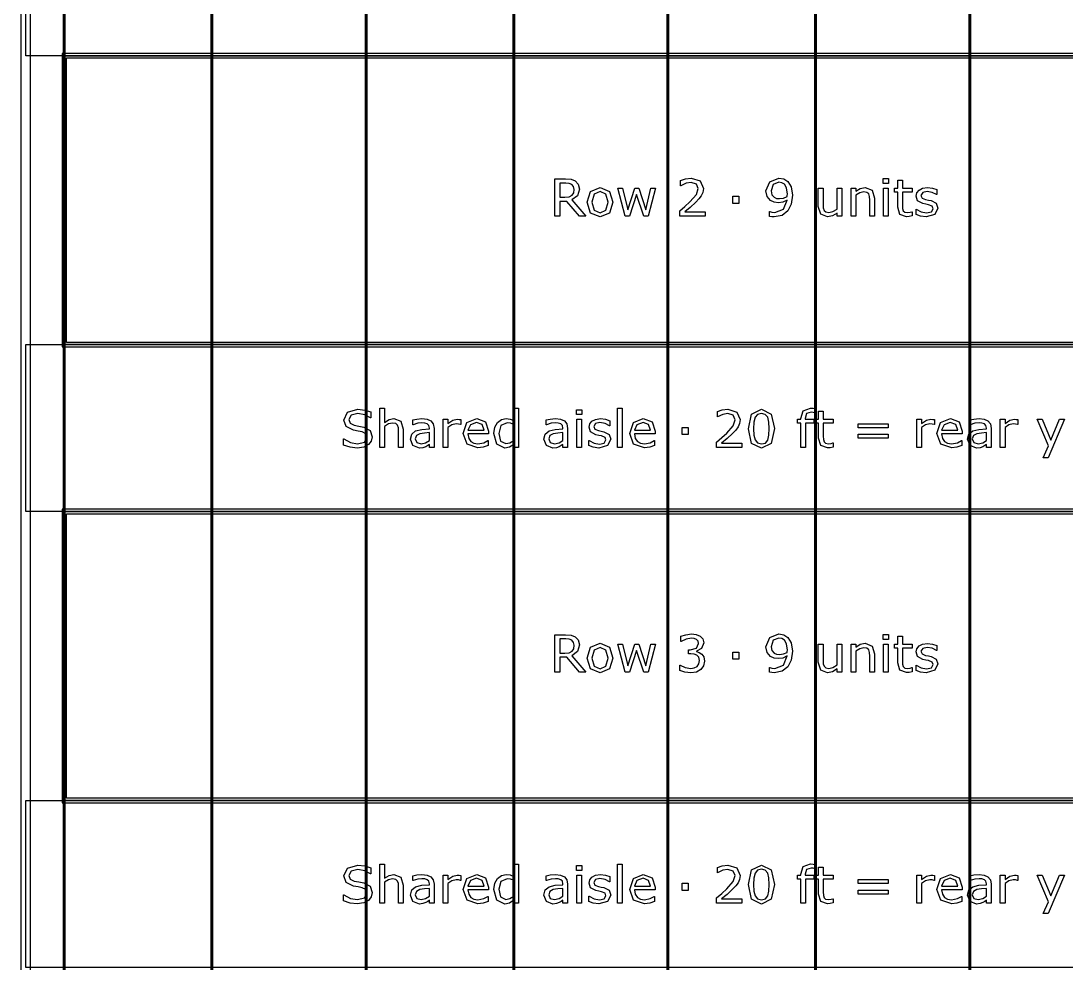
# Model space of a CAD drawing. Extents: x -1 to 182, y 89 to 480.
# Drawn here: x 94.52 to 137.58, y 401.55 to 440.38 of the extents above; entities that cross this region are included whole.
import ezdxf

# ---------------------------------------------------------------- set-up
doc = ezdxf.new("R2010")
doc.units = 0

msp = doc.modelspace()

# ---------------------------------------------------------------- linework, layer by layer
at = {"layer": 'Layer 1', "color": 7}
for points in [[(94.522277, 464.807125), (94.522277, 345.083318), (154.185743, 345.083318), (154.185743, 464.807125), (94.522277, 464.807125)], [(96.268421, 457.72953), (96.268421, 351.89633), (96.348003, 351.89633), (96.348003, 457.72953), (96.268421, 457.72953)], [(102.35383, 457.72953), (102.35383, 351.89633), (102.433412, 351.89633), (102.433412, 457.72953), (102.35383, 457.72953)], [(108.703822, 457.72953), (108.703822, 351.89633), (108.783404, 351.89633), (108.783404, 457.72953), (108.703822, 457.72953)], [(114.789231, 457.72953), (114.789231, 351.89633), (114.868813, 351.89633), (114.868813, 457.72953), (114.789231, 457.72953)], [(121.139223, 457.72953), (121.139223, 351.89633), (121.218805, 351.89633), (121.218805, 457.72953), (121.139223, 457.72953)], [(127.224632, 457.72953), (127.224632, 351.89633), (127.304214, 351.89633), (127.304214, 457.72953), (127.224632, 457.72953)], [(133.574624, 457.72953), (133.574624, 351.89633), (133.654206, 351.89633), (133.654206, 457.72953), (133.574624, 457.72953)], [(96.308212, 438.944137), (152.399808, 438.944137), (152.399808, 427.037902), (96.308212, 427.037902), (96.308212, 438.944137)], [(96.400713, 438.851636), (152.307307, 438.851636), (152.307307, 427.130403), (96.400713, 427.130403), (96.400713, 438.851636)], [(96.308212, 420.158744), (152.399808, 420.158744), (152.399808, 408.252509), (96.308212, 408.252509), (96.308212, 420.158744)], [(96.400713, 420.066243), (152.307307, 420.066243), (152.307307, 408.34501), (96.400713, 408.34501), (96.400713, 420.066243)]]:
    msp.add_lwpolyline(points, close=True, dxfattribs=at)
for points in [[(94.919151, 464.410251), (153.788869, 464.410251), (153.788869, 345.480192), (94.919151, 345.480192), (94.919151, 464.410251)], [(96.308212, 457.72953), (96.308212, 351.89633)], [(102.393621, 457.72953), (102.393621, 351.89633)], [(108.743613, 457.72953), (108.743613, 351.89633)], [(114.829022, 457.72953), (114.829022, 351.89633)], [(121.179014, 457.72953), (121.179014, 351.89633)], [(127.264423, 457.72953), (127.264423, 351.89633)], [(133.614415, 457.72953), (133.614415, 351.89633)], [(94.720714, 445.823295), (153.987306, 445.823295), (153.987306, 438.944137), (94.720714, 438.944137), (94.720714, 445.823295)], [(96.215711, 439.036638), (96.215711, 426.945401), (152.492309, 426.945401), (152.492309, 439.036638), (96.215711, 439.036638)], [(117.798347, 432.329562), (117.53273, 432.329562), (117.018034, 432.94141), (116.729678, 432.94141), (116.729678, 432.329562), (116.525041, 432.329562), (116.525041, 433.868485), (116.956021, 433.868485), (117.188565, 433.849885), (117.355996, 433.785808), (117.486221, 433.652482), (117.533764, 433.449912), (117.450047, 433.170859), (117.219572, 433.002394), (117.798347, 432.329562)], [(117.319822, 433.435437), (117.296063, 433.552224), (117.219582, 433.639041), (117.114162, 433.680383), (116.970501, 433.692792), (116.729688, 433.692792), (116.729688, 433.11195), (116.936394, 433.11195), (117.105894, 433.128486), (117.228882, 433.192566), (117.297095, 433.291784), (117.319822, 433.435445), (117.319822, 433.435437)], [(122.7076, 432.329562), (121.665804, 432.329562), (121.665804, 432.54557), (121.882847, 432.731604), (122.086452, 432.916606), (122.358268, 433.221495), (122.431648, 433.466443), (122.352067, 433.653512), (122.131926, 433.721724), (121.928321, 433.688651), (121.714382, 433.587366), (121.704037, 433.587366), (121.704037, 433.804406), (121.899376, 433.870552), (122.137085, 433.900524), (122.508123, 433.785803), (122.642481, 433.476778), (122.619753, 433.312446), (122.554642, 433.168788), (122.459556, 433.042695), (122.328299, 432.905236), (122.09989, 432.694398), (121.879749, 432.506296), (122.707603, 432.506296), (122.7076, 432.329562)], [(126.309442, 433.191523), (126.262934, 432.825655), (126.124443, 432.54557), (125.888798, 432.363669), (125.556003, 432.29959), (125.454718, 432.305781), (125.369966, 432.32335), (125.369966, 432.520755), (125.380312, 432.520755), (125.46506, 432.490783), (125.587017, 432.477342), (125.944617, 432.613769), (126.095511, 432.992041), (125.914645, 432.909359), (125.729643, 432.884567), (125.557042, 432.903167), (125.403047, 432.975515), (125.265588, 433.135712), (125.220115, 433.368254), (125.375142, 433.751693), (125.753413, 433.899486), (125.960119, 433.864347), (126.126518, 433.760996), (126.26191, 433.53982), (126.30945, 433.19152), (126.309442, 433.191523)], [(126.100671, 433.235965), (126.067598, 433.493314), (125.976647, 433.644209), (125.872261, 433.710355), (125.751339, 433.731018), (125.515693, 433.637999), (125.429913, 433.376517), (125.457816, 433.21632), (125.551867, 433.107801), (125.654187, 433.064391), (125.77821, 433.054046), (125.941508, 433.075742), (126.096538, 433.138786), (126.098654, 433.181162), (126.100771, 433.235939), (126.100671, 433.235965)], [(130.271988, 433.677282), (130.052879, 433.677282), (130.052879, 433.87882), (130.271988, 433.87882), (130.271988, 433.677282)], [(131.243503, 432.339907), (131.123615, 432.316148), (131.008892, 432.306834), (130.740176, 432.40192), (130.648191, 432.70681), (130.648191, 433.320724), (130.516934, 433.320724), (130.516934, 433.484022), (130.648191, 433.484022), (130.648191, 433.815786), (130.842495, 433.815786), (130.842495, 433.484022), (131.243503, 433.484022), (131.243503, 433.320724), (130.842495, 433.320724), (130.842495, 432.794659), (130.846623, 432.652033), (130.875563, 432.55695), (130.937573, 432.495971), (131.05953, 432.477371), (131.158749, 432.490812), (131.233163, 432.514572), (131.243508, 432.514572), (131.243503, 432.339907)], [(118.913522, 432.906271), (118.768827, 432.460819), (118.381255, 432.297524), (117.991614, 432.460819), (117.847956, 432.906271), (117.991614, 433.35172), (118.381255, 433.516053), (118.768827, 433.35172), (118.913522, 432.906271), (118.913522, 432.906271)], [(118.713018, 432.906271), (118.625169, 433.239066), (118.381255, 433.348619), (118.135275, 433.239066), (118.04846, 432.906271), (118.13631, 432.576574), (118.381255, 432.464954), (118.624134, 432.575542), (118.713018, 432.906271), (118.713018, 432.906271)], [(120.666384, 433.484012), (120.365628, 432.329562), (120.185793, 432.329562), (119.889172, 433.219429), (119.594617, 432.329562), (119.415817, 432.329562), (119.111959, 433.484012), (119.314529, 433.484012), (119.526405, 432.590012), (119.814758, 433.484012), (119.974955, 433.484012), (120.270544, 432.590012), (120.471048, 433.484012), (120.666384, 433.484012)], [(128.341358, 432.329562), (128.147056, 432.329562), (128.147056, 432.457721), (127.958953, 432.338865), (127.760516, 432.297524), (127.47733, 432.408111), (127.376043, 432.734705), (127.376043, 433.484012), (127.570347, 433.484012), (127.570347, 432.82669), (127.578602, 432.675793), (127.613741, 432.56934), (127.686089, 432.503195), (127.81528, 432.482531), (127.979609, 432.521803), (128.147043, 432.622056), (128.147043, 433.484017), (128.341345, 433.484017), (128.341358, 432.329562)], [(129.689077, 432.329562), (129.494776, 432.329562), (129.494776, 432.986887), (129.485462, 433.135715), (129.451355, 433.245268), (129.376941, 433.309347), (129.250851, 433.331043), (129.084455, 433.291768), (128.918056, 433.191515), (128.918056, 432.329562), (128.723752, 432.329562), (128.723752, 433.484012), (128.918067, 433.484012), (128.918067, 433.355856), (129.106169, 433.473677), (129.305639, 433.516053), (129.590893, 433.403396), (129.689077, 433.078869), (129.689077, 432.329562)], [(130.259585, 432.329562), (130.065283, 432.329562), (130.065283, 433.484012), (130.259585, 433.484012), (130.259585, 432.329562)], [(132.302869, 432.662368), (132.17161, 432.402952), (131.815044, 432.301667), (131.579399, 432.331639), (131.400599, 432.398819), (131.400599, 432.616894), (131.410944, 432.616894), (131.615583, 432.506306), (131.831591, 432.466), (132.032095, 432.507341), (132.104442, 432.637563), (132.065168, 432.740917), (131.914273, 432.800861), (131.805752, 432.822557), (131.68483, 432.849428), (131.468821, 432.967252), (131.405777, 433.159487), (131.434717, 433.293845), (131.524633, 433.406499), (131.671394, 433.482982), (131.871898, 433.51192), (132.08067, 433.48607), (132.257403, 433.425094), (132.257403, 433.217354), (132.247058, 433.217354), (132.066192, 433.309339), (131.857417, 433.347579), (131.677585, 433.306238), (131.604203, 433.185316), (131.648645, 433.077829), (131.789205, 433.018917), (131.909096, 432.994126), (132.020715, 432.971398), (132.229487, 432.864946), (132.302869, 432.662373), (132.302869, 432.662368)], [(124.097695, 432.857693), (123.850683, 432.857693), (123.850683, 433.150182), (124.097695, 433.150182), (124.097695, 432.857693)], [(94.720714, 427.037902), (153.987306, 427.037902), (153.987306, 420.158744), (94.720714, 420.158744), (94.720714, 427.037902)], [(108.998377, 423.243824), (108.956002, 423.066056), (108.839215, 422.917228), (108.645945, 422.813877), (108.381362, 422.776668), (108.08164, 422.807675), (107.811889, 422.89966), (107.811889, 423.155975), (107.826362, 423.155975), (108.096112, 423.006112), (108.383434, 422.953402), (108.679023, 423.024715), (108.785475, 423.214884), (108.734834, 423.365778), (108.582905, 423.441227), (108.41444, 423.475334), (108.223236, 423.509439), (107.919381, 423.657235), (107.821195, 423.931118), (107.984493, 424.247379), (108.398938, 424.371403), (108.696594, 424.340396), (108.936372, 424.263916), (108.936372, 424.022069), (108.9219, 424.022069), (108.690389, 424.14506), (108.397901, 424.194669), (108.133318, 424.126454), (108.034099, 423.950755), (108.083709, 423.799861), (108.258376, 423.716144), (108.446476, 423.681005), (108.653181, 423.63863), (108.911565, 423.501171), (108.99838, 423.243824), (108.998377, 423.243824)], [(110.27685, 422.804574), (110.082549, 422.804574), (110.082549, 423.461899), (110.073235, 423.610727), (110.039128, 423.72028), (109.964714, 423.784359), (109.838624, 423.806055), (109.672228, 423.76678), (109.505829, 423.666527), (109.505829, 422.804574), (109.311525, 422.804574), (109.311525, 424.412744), (109.505829, 424.412744), (109.505829, 423.830868), (109.693932, 423.948689), (109.893401, 423.991065), (110.178656, 423.878408), (110.27684, 423.553881), (110.27685, 422.804574)], [(115.022808, 422.804574), (114.828506, 422.804574), (114.828506, 422.925496), (114.653839, 422.812842), (114.456436, 422.772536), (114.127774, 422.931698), (114.006851, 423.373015), (114.048193, 423.634497), (114.161881, 423.829833), (114.325177, 423.949724), (114.519481, 423.991065), (114.68071, 423.971433), (114.828506, 423.912521), (114.828506, 424.412749), (115.022808, 424.412749), (115.022808, 422.804574)], [(117.629363, 424.152294), (117.410257, 424.152294), (117.410257, 424.353832), (117.629363, 424.353832), (117.629363, 424.152294)], [(119.300578, 422.804574), (119.106276, 422.804574), (119.106276, 424.412744), (119.300578, 424.412744), (119.300578, 422.804574)], [(124.221203, 422.804574), (123.179407, 422.804574), (123.179407, 423.020582), (123.396447, 423.206616), (123.600052, 423.391618), (123.871868, 423.696507), (123.94525, 423.941455), (123.865669, 424.128524), (123.645528, 424.196736), (123.441921, 424.163663), (123.227982, 424.062378), (123.217637, 424.062378), (123.217637, 424.279418), (123.412973, 424.345564), (123.650685, 424.375536), (124.02172, 424.260815), (124.156078, 423.95179), (124.13335, 423.787458), (124.068237, 423.6438), (123.973153, 423.517707), (123.841894, 423.380248), (123.613485, 423.16941), (123.393344, 422.981308), (124.2212, 422.981308), (124.221203, 422.804574)], [(125.564787, 423.574553), (125.434562, 422.965806), (125.03252, 422.772536), (124.627377, 422.968904), (124.500253, 423.572484), (124.629446, 424.178133), (125.03252, 424.374501), (125.436631, 424.175032), (125.564787, 423.574553), (125.564787, 423.574553)], [(125.29297, 423.105331), (125.341545, 423.301702), (125.354986, 423.574553), (125.341545, 423.847404), (125.291936, 424.043772), (125.192717, 424.163663), (125.03252, 424.203969), (124.871291, 424.163663), (124.771038, 424.041706), (124.722463, 423.842237), (124.710054, 423.572484), (124.721431, 423.302734), (124.770009, 423.108432), (124.866126, 422.98544), (125.032523, 422.943067), (125.193754, 422.983374), (125.292973, 423.105331), (125.29297, 423.105331)], [(127.260806, 424.224641), (127.250461, 424.224641), (127.166744, 424.243241), (127.075794, 424.253587), (126.893893, 424.197778), (126.838082, 423.998306), (126.838082, 423.959032), (127.188448, 423.959032), (127.188448, 423.795734), (126.844284, 423.795734), (126.844284, 422.804574), (126.649979, 422.804574), (126.649979, 423.795726), (126.518722, 423.795726), (126.518722, 423.959024), (126.649979, 423.959024), (126.649979, 423.997264), (126.752299, 424.312491), (127.047888, 424.423078), (127.164678, 424.416887), (127.260796, 424.402415), (127.260806, 424.224641)], [(127.983242, 422.814909), (127.863352, 422.791149), (127.748631, 422.781836), (127.479913, 422.876922), (127.38793, 423.181811), (127.38793, 423.795726), (127.256671, 423.795726), (127.256671, 423.959024), (127.38793, 423.959024), (127.38793, 424.290787), (127.582232, 424.290787), (127.582232, 423.959024), (127.983242, 423.959024), (127.983242, 423.795726), (127.582232, 423.795726), (127.582232, 423.269661), (127.58636, 423.127035), (127.615297, 423.031951), (127.67731, 422.970973), (127.799264, 422.952373), (127.898483, 422.965814), (127.972897, 422.989573), (127.983242, 422.989573), (127.983242, 422.814909)], [(111.54809, 422.804574), (111.35482, 422.804574), (111.35482, 422.927563), (111.284541, 422.877953), (111.19979, 422.828344), (111.08817, 422.789072), (110.940374, 422.772536), (110.675791, 422.875887), (110.567272, 423.139438), (110.623084, 423.351311), (110.784313, 423.479467), (111.037526, 423.542512), (111.35482, 423.567303), (111.35482, 423.597275), (111.33106, 423.706831), (111.264914, 423.775043), (111.165696, 423.807082), (111.044773, 423.815337), (110.874239, 423.794673), (110.679937, 423.736795), (110.669592, 423.736795), (110.669592, 423.934198), (110.833922, 423.968305), (111.045795, 423.986905), (111.257667, 423.966242), (111.414764, 423.898027), (111.513982, 423.775038), (111.54809, 423.58797), (111.54809, 422.804574)], [(112.642595, 423.747151), (112.63225, 423.747151), (112.547499, 423.761624), (112.451381, 423.766783), (112.277749, 423.726476), (112.11652, 423.624157), (112.11652, 422.804574), (111.922215, 422.804574), (111.922215, 423.959024), (112.11652, 423.959024), (112.11652, 423.788492), (112.320124, 423.919749), (112.500991, 423.959024), (112.574373, 423.955928), (112.642585, 423.946615), (112.642595, 423.747151)], [(113.791878, 423.361646), (112.941283, 423.361646), (112.973324, 423.175609), (113.061174, 423.046419), (113.188298, 422.972005), (113.351596, 422.947213), (113.588273, 422.993722), (113.758805, 423.086741), (113.76915, 423.086741), (113.76915, 422.874868), (113.568646, 422.805622), (113.353673, 422.777716), (112.905123, 422.932746), (112.743891, 423.375094), (112.897886, 423.824679), (113.305095, 423.991078), (113.664764, 423.854651), (113.791888, 423.467079), (113.791878, 423.361646)], [(113.602741, 423.510474), (113.525228, 423.747151), (113.29475, 423.830868), (113.045672, 423.738883), (112.941283, 423.510474), (113.602741, 423.510474)], [(114.828506, 423.088794), (114.828506, 423.751286), (114.687946, 423.799861), (114.552554, 423.813302), (114.298306, 423.699613), (114.207355, 423.377153), (114.277636, 423.063995), (114.502945, 422.957543), (114.670375, 422.993714), (114.828506, 423.0888), (114.828506, 423.088794)], [(117.046455, 422.804574), (116.853185, 422.804574), (116.853185, 422.927563), (116.782907, 422.877953), (116.698155, 422.828344), (116.586536, 422.789072), (116.43874, 422.772536), (116.174157, 422.875887), (116.065638, 423.139438), (116.121449, 423.351311), (116.282678, 423.479467), (116.535892, 423.542512), (116.853185, 423.567303), (116.853185, 423.597275), (116.829426, 423.706831), (116.76328, 423.775043), (116.664061, 423.807082), (116.543139, 423.815337), (116.372605, 423.794673), (116.178303, 423.736795), (116.167958, 423.736795), (116.167958, 423.934198), (116.332287, 423.968305), (116.54416, 423.986905), (116.756033, 423.966242), (116.913129, 423.898027), (117.012348, 423.775038), (117.046455, 423.58797), (117.046455, 422.804574)], [(117.616962, 422.804574), (117.422658, 422.804574), (117.422658, 423.959024), (117.616962, 423.959024), (117.616962, 422.804574)], [(118.826189, 423.137369), (118.694932, 422.877953), (118.338364, 422.776668), (118.102721, 422.80664), (117.923921, 422.873821), (117.923921, 423.091895), (117.934266, 423.091895), (118.138905, 422.981308), (118.354911, 422.941001), (118.555414, 422.982342), (118.627762, 423.112564), (118.588487, 423.215919), (118.437593, 423.275862), (118.329074, 423.297558), (118.208149, 423.324429), (117.992144, 423.442253), (117.929099, 423.634489), (117.958036, 423.768847), (118.047955, 423.881501), (118.194714, 423.957984), (118.39522, 423.986921), (118.603992, 423.961072), (118.780725, 423.900096), (118.780725, 423.692356), (118.77038, 423.692356), (118.589514, 423.784341), (118.380742, 423.822581), (118.200907, 423.78124), (118.127528, 423.660317), (118.17197, 423.552831), (118.31253, 423.493919), (118.432418, 423.469127), (118.54404, 423.446399), (118.752812, 423.339947), (118.826191, 423.137374), (118.826189, 423.137369)], [(120.651398, 423.361646), (119.800806, 423.361646), (119.832845, 423.175609), (119.920694, 423.046419), (120.047818, 422.972005), (120.211116, 422.947213), (120.447794, 422.993722), (120.618326, 423.086741), (120.628671, 423.086741), (120.628671, 422.874868), (120.428167, 422.805622), (120.213193, 422.777716), (119.764643, 422.932746), (119.603412, 423.375094), (119.757407, 423.824679), (120.164619, 423.991078), (120.524285, 423.854651), (120.651409, 423.467079), (120.651398, 423.361646)], [(120.462264, 423.510474), (120.384749, 423.747151), (120.154271, 423.830868), (119.905192, 423.738883), (119.800806, 423.510474), (120.462264, 423.510474)], [(130.249766, 423.612793), (129.024003, 423.612793), (129.024003, 423.778157), (130.249766, 423.778157), (130.249766, 423.612793)], [(132.158693, 423.747151), (132.148347, 423.747151), (132.063599, 423.761624), (131.967481, 423.766783), (131.793848, 423.726476), (131.63262, 423.624157), (131.63262, 422.804574), (131.438315, 422.804574), (131.438315, 423.959024), (131.63262, 423.959024), (131.63262, 423.788492), (131.836224, 423.919749), (132.01709, 423.959024), (132.09047, 423.955928), (132.158685, 423.946615), (132.158693, 423.747151)], [(133.307975, 423.361646), (132.45738, 423.361646), (132.489421, 423.175609), (132.577271, 423.046419), (132.704395, 422.972005), (132.86769, 422.947213), (133.10437, 422.993722), (133.274902, 423.086741), (133.285247, 423.086741), (133.285247, 422.874868), (133.084744, 422.805622), (132.86977, 422.777716), (132.421217, 422.932746), (132.259988, 423.375094), (132.413983, 423.824679), (132.821193, 423.991078), (133.180861, 423.854651), (133.307986, 423.467079), (133.307975, 423.361646)], [(133.118838, 423.510474), (133.041323, 423.747151), (132.810847, 423.830868), (132.561766, 423.738883), (132.45738, 423.510474), (133.118838, 423.510474)], [(134.49963, 422.804574), (134.30636, 422.804574), (134.30636, 422.927563), (134.236082, 422.877953), (134.151333, 422.828344), (134.039711, 422.789072), (133.891918, 422.772536), (133.627335, 422.875887), (133.518813, 423.139438), (133.574624, 423.351311), (133.735853, 423.479467), (133.98907, 423.542512), (134.30636, 423.567303), (134.30636, 423.597275), (134.282601, 423.706831), (134.216455, 423.775043), (134.117236, 423.807082), (133.996314, 423.815337), (133.825782, 423.794673), (133.631478, 423.736795), (133.621133, 423.736795), (133.621133, 423.934198), (133.785463, 423.968305), (133.997338, 423.986905), (134.209211, 423.966242), (134.366307, 423.898027), (134.465526, 423.775038), (134.49963, 423.58797), (134.49963, 422.804574)], [(135.594136, 423.747151), (135.583791, 423.747151), (135.499042, 423.761624), (135.402925, 423.766783), (135.229292, 423.726476), (135.06806, 423.624157), (135.06806, 422.804574), (134.873759, 422.804574), (134.873759, 423.959024), (135.06806, 423.959024), (135.06806, 423.788492), (135.271665, 423.919749), (135.452534, 423.959024), (135.525913, 423.955928), (135.594126, 423.946615), (135.594136, 423.747151)], [(137.519599, 423.959024), (136.845738, 422.378762), (136.637998, 422.378762), (136.852972, 422.860385), (136.393052, 423.959024), (136.603893, 423.959024), (136.958392, 423.103264), (137.315992, 423.959024), (137.519599, 423.959024)], [(111.35482, 423.088794), (111.35482, 423.41022), (111.145013, 423.394716), (110.954844, 423.364744), (110.819452, 423.29033), (110.767776, 423.152871), (110.82772, 423.003009), (111.010655, 422.953399), (111.197724, 422.992674), (111.35482, 423.088792), (111.35482, 423.088794)], [(116.853185, 423.088794), (116.853185, 423.41022), (116.643379, 423.394716), (116.45321, 423.364744), (116.317817, 423.29033), (116.266142, 423.152871), (116.326086, 423.003009), (116.509021, 422.953399), (116.696089, 422.992674), (116.853185, 423.088792), (116.853185, 423.088794)], [(122.007386, 423.332705), (121.760374, 423.332705), (121.760374, 423.625194), (122.007386, 423.625194), (122.007386, 423.332705)], [(130.249766, 423.17871), (129.024003, 423.17871), (129.024003, 423.344075), (130.249766, 423.344075), (130.249766, 423.17871)], [(134.30636, 423.088794), (134.30636, 423.41022), (134.096557, 423.394716), (133.906388, 423.364744), (133.770995, 423.29033), (133.719317, 423.152871), (133.779263, 423.003009), (133.962196, 422.953399), (134.149264, 422.992674), (134.30636, 423.088792), (134.30636, 423.088794)], [(96.215711, 420.251245), (96.215711, 408.160008), (152.492309, 408.160008), (152.492309, 420.251245), (96.215711, 420.251245)], [(117.798347, 413.544169), (117.53273, 413.544169), (117.018034, 414.156017), (116.729678, 414.156017), (116.729678, 413.544169), (116.525041, 413.544169), (116.525041, 415.083092), (116.956021, 415.083092), (117.188565, 415.064492), (117.355996, 415.000415), (117.486221, 414.867089), (117.533764, 414.664519), (117.450047, 414.385466), (117.219572, 414.217001), (117.798347, 413.544169)], [(117.319822, 414.650044), (117.296063, 414.766831), (117.219582, 414.853648), (117.114162, 414.89499), (116.970501, 414.907399), (116.729688, 414.907399), (116.729688, 414.326557), (116.936394, 414.326557), (117.105894, 414.343093), (117.228882, 414.407173), (117.297095, 414.506391), (117.319822, 414.650052), (117.319822, 414.650044)], [(118.913522, 414.120878), (118.768827, 413.675426), (118.381255, 413.512131), (117.991614, 413.675426), (117.847956, 414.120878), (117.991614, 414.566327), (118.381255, 414.73066), (118.768827, 414.566327), (118.913522, 414.120878), (118.913522, 414.120878)], [(120.666384, 414.698619), (120.365628, 413.544169), (120.185793, 413.544169), (119.889172, 414.434036), (119.594617, 413.544169), (119.415817, 413.544169), (119.111959, 414.698619), (119.314529, 414.698619), (119.526405, 413.804619), (119.814758, 414.698619), (119.974955, 414.698619), (120.270544, 413.804619), (120.471048, 414.698619), (120.666384, 414.698619)], [(122.572208, 414.285208), (122.653858, 414.173588), (122.685896, 413.999956), (122.647656, 413.806686), (122.540169, 413.653722), (122.357234, 413.546235), (122.127793, 413.512131), (121.875611, 413.543134), (121.672006, 413.60928), (121.672006, 413.825288), (121.687511, 413.825288), (121.894216, 413.729171), (122.12366, 413.690931), (122.262153, 413.712626), (122.381009, 413.776706), (122.451288, 413.876956), (122.475074, 414.01545), (122.4482, 414.151876), (122.375855, 414.237657), (122.263201, 414.281067), (122.120572, 414.293476), (122.027555, 414.293476), (122.027555, 414.465042), (122.099903, 414.465042), (122.350016, 414.530153), (122.444067, 414.722391), (122.420308, 414.819541), (122.354162, 414.888788), (122.259076, 414.925996), (122.144356, 414.936341), (121.935581, 414.901202), (121.726809, 414.801983), (121.716464, 414.801983), (121.716464, 415.017989), (121.9118, 415.084135), (122.149512, 415.115141), (122.34795, 415.094477), (122.502979, 415.028331), (122.615634, 414.908441), (122.653874, 414.744111), (122.562923, 414.519835), (122.350016, 414.399947), (122.350016, 414.385474), (122.463705, 414.350335), (122.572223, 414.285221), (122.572208, 414.285208)], [(126.309442, 414.40613), (126.262934, 414.040262), (126.124443, 413.760177), (125.888798, 413.578276), (125.556003, 413.514197), (125.454718, 413.520388), (125.369966, 413.537957), (125.369966, 413.735362), (125.380312, 413.735362), (125.46506, 413.70539), (125.587017, 413.691949), (125.944617, 413.828376), (126.095511, 414.206648), (125.914645, 414.123966), (125.729643, 414.099174), (125.557042, 414.117774), (125.403047, 414.190122), (125.265588, 414.350319), (125.220115, 414.582861), (125.375142, 414.9663), (125.753413, 415.114093), (125.960119, 415.078954), (126.126518, 414.975603), (126.26191, 414.754427), (126.30945, 414.406127), (126.309442, 414.40613)], [(126.100671, 414.450572), (126.067598, 414.707921), (125.976647, 414.858816), (125.872261, 414.924962), (125.751339, 414.945625), (125.515693, 414.852606), (125.429913, 414.591124), (125.457816, 414.430927), (125.551867, 414.322408), (125.654187, 414.278998), (125.77821, 414.268653), (125.941508, 414.290349), (126.096538, 414.353393), (126.098654, 414.395769), (126.100771, 414.450546), (126.100671, 414.450572)], [(128.341358, 413.544169), (128.147056, 413.544169), (128.147056, 413.672328), (127.958953, 413.553472), (127.760516, 413.512131), (127.47733, 413.622718), (127.376043, 413.949312), (127.376043, 414.698619), (127.570347, 414.698619), (127.570347, 414.041297), (127.578602, 413.8904), (127.613741, 413.783947), (127.686089, 413.717802), (127.81528, 413.697138), (127.979609, 413.73641), (128.147043, 413.836663), (128.147043, 414.698624), (128.341345, 414.698624), (128.341358, 413.544169)], [(129.689077, 413.544169), (129.494776, 413.544169), (129.494776, 414.201494), (129.485462, 414.350322), (129.451355, 414.459875), (129.376941, 414.523954), (129.250851, 414.54565), (129.084455, 414.506375), (128.918056, 414.406122), (128.918056, 413.544169), (128.723752, 413.544169), (128.723752, 414.698619), (128.918067, 414.698619), (128.918067, 414.570463), (129.106169, 414.688284), (129.305639, 414.73066), (129.590893, 414.618003), (129.689077, 414.293476), (129.689077, 413.544169)], [(130.271988, 414.891889), (130.052879, 414.891889), (130.052879, 415.093427), (130.271988, 415.093427), (130.271988, 414.891889)], [(130.259585, 413.544169), (130.065283, 413.544169), (130.065283, 414.698619), (130.259585, 414.698619), (130.259585, 413.544169)], [(131.243503, 413.554514), (131.123615, 413.530755), (131.008892, 413.521441), (130.740176, 413.616527), (130.648191, 413.921417), (130.648191, 414.535331), (130.516934, 414.535331), (130.516934, 414.698629), (130.648191, 414.698629), (130.648191, 415.030393), (130.842495, 415.030393), (130.842495, 414.698629), (131.243503, 414.698629), (131.243503, 414.535331), (130.842495, 414.535331), (130.842495, 414.009266), (130.846623, 413.86664), (130.875563, 413.771557), (130.937573, 413.710578), (131.05953, 413.691978), (131.158749, 413.705419), (131.233163, 413.729179), (131.243508, 413.729179), (131.243503, 413.554514)], [(132.302869, 413.876975), (132.17161, 413.617559), (131.815044, 413.516274), (131.579399, 413.546246), (131.400599, 413.613426), (131.400599, 413.831501), (131.410944, 413.831501), (131.615583, 413.720913), (131.831591, 413.680607), (132.032095, 413.721948), (132.104442, 413.85217), (132.065168, 413.955524), (131.914273, 414.015468), (131.805752, 414.037164), (131.68483, 414.064035), (131.468821, 414.181859), (131.405777, 414.374094), (131.434717, 414.508452), (131.524633, 414.621106), (131.671394, 414.697589), (131.871898, 414.726527), (132.08067, 414.700677), (132.257403, 414.639701), (132.257403, 414.431961), (132.247058, 414.431961), (132.066192, 414.523946), (131.857417, 414.562186), (131.677585, 414.520845), (131.604203, 414.399923), (131.648645, 414.292436), (131.789205, 414.233524), (131.909096, 414.208733), (132.020715, 414.186005), (132.229487, 414.079553), (132.302869, 413.87698), (132.302869, 413.876975)], [(118.713018, 414.120878), (118.625169, 414.453673), (118.381255, 414.563226), (118.135275, 414.453673), (118.04846, 414.120878), (118.13631, 413.791181), (118.381255, 413.679561), (118.624134, 413.790149), (118.713018, 414.120878), (118.713018, 414.120878)], [(124.097695, 414.0723), (123.850683, 414.0723), (123.850683, 414.364789), (124.097695, 414.364789), (124.097695, 414.0723)], [(94.720714, 408.252509), (153.987306, 408.252509), (153.987306, 401.373351), (94.720714, 401.373351), (94.720714, 408.252509)], [(108.998377, 404.458431), (108.956002, 404.280663), (108.839215, 404.131835), (108.645945, 404.028484), (108.381362, 403.991275), (108.08164, 404.022282), (107.811889, 404.114267), (107.811889, 404.370582), (107.826362, 404.370582), (108.096112, 404.220719), (108.383434, 404.168009), (108.679023, 404.239322), (108.785475, 404.429491), (108.734834, 404.580385), (108.582905, 404.655834), (108.41444, 404.689941), (108.223236, 404.724046), (107.919381, 404.871842), (107.821195, 405.145725), (107.984493, 405.461986), (108.398938, 405.58601), (108.696594, 405.555003), (108.936372, 405.478523), (108.936372, 405.236676), (108.9219, 405.236676), (108.690389, 405.359667), (108.397901, 405.409276), (108.133318, 405.341061), (108.034099, 405.165362), (108.083709, 405.014468), (108.258376, 404.930751), (108.446476, 404.895612), (108.653181, 404.853237), (108.911565, 404.715778), (108.99838, 404.458431), (108.998377, 404.458431)], [(110.27685, 404.019181), (110.082549, 404.019181), (110.082549, 404.676506), (110.073235, 404.825334), (110.039128, 404.934887), (109.964714, 404.998966), (109.838624, 405.020662), (109.672228, 404.981387), (109.505829, 404.881134), (109.505829, 404.019181), (109.311525, 404.019181), (109.311525, 405.627351), (109.505829, 405.627351), (109.505829, 405.045475), (109.693932, 405.163296), (109.893401, 405.205672), (110.178656, 405.093015), (110.27684, 404.768488), (110.27685, 404.019181)], [(115.022808, 404.019181), (114.828506, 404.019181), (114.828506, 404.140103), (114.653839, 404.027449), (114.456436, 403.987143), (114.127774, 404.146305), (114.006851, 404.587622), (114.048193, 404.849104), (114.161881, 405.04444), (114.325177, 405.164331), (114.519481, 405.205672), (114.68071, 405.18604), (114.828506, 405.127128), (114.828506, 405.627356), (115.022808, 405.627356), (115.022808, 404.019181)], [(117.629363, 405.366901), (117.410257, 405.366901), (117.410257, 405.568439), (117.629363, 405.568439), (117.629363, 405.366901)], [(119.300578, 404.019181), (119.106276, 404.019181), (119.106276, 405.627351), (119.300578, 405.627351), (119.300578, 404.019181)], [(124.221203, 404.019181), (123.179407, 404.019181), (123.179407, 404.235189), (123.396447, 404.421223), (123.600052, 404.606225), (123.871868, 404.911114), (123.94525, 405.156062), (123.865669, 405.343131), (123.645528, 405.411343), (123.441921, 405.37827), (123.227982, 405.276985), (123.217637, 405.276985), (123.217637, 405.494025), (123.412973, 405.560171), (123.650685, 405.590143), (124.02172, 405.475422), (124.156078, 405.166397), (124.13335, 405.002065), (124.068237, 404.858407), (123.973153, 404.732314), (123.841894, 404.594855), (123.613485, 404.384017), (123.393344, 404.195915), (124.2212, 404.195915), (124.221203, 404.019181)], [(125.564787, 404.78916), (125.434562, 404.180413), (125.03252, 403.987143), (124.627377, 404.183511), (124.500253, 404.787091), (124.629446, 405.39274), (125.03252, 405.589108), (125.436631, 405.389639), (125.564787, 404.78916), (125.564787, 404.78916)], [(125.29297, 404.319938), (125.341545, 404.516309), (125.354986, 404.78916), (125.341545, 405.062011), (125.291936, 405.258379), (125.192717, 405.37827), (125.03252, 405.418576), (124.871291, 405.37827), (124.771038, 405.256313), (124.722463, 405.056844), (124.710054, 404.787091), (124.721431, 404.517341), (124.770009, 404.323039), (124.866126, 404.200047), (125.032523, 404.157674), (125.193754, 404.197981), (125.292973, 404.319938), (125.29297, 404.319938)], [(127.260806, 405.439248), (127.250461, 405.439248), (127.166744, 405.457848), (127.075794, 405.468194), (126.893893, 405.412385), (126.838082, 405.212913), (126.838082, 405.173639), (127.188448, 405.173639), (127.188448, 405.010341), (126.844284, 405.010341), (126.844284, 404.019181), (126.649979, 404.019181), (126.649979, 405.010333), (126.518722, 405.010333), (126.518722, 405.173631), (126.649979, 405.173631), (126.649979, 405.211871), (126.752299, 405.527098), (127.047888, 405.637685), (127.164678, 405.631494), (127.260796, 405.617022), (127.260806, 405.439248)], [(127.983242, 404.029516), (127.863352, 404.005756), (127.748631, 403.996443), (127.479913, 404.091529), (127.38793, 404.396418), (127.38793, 405.010333), (127.256671, 405.010333), (127.256671, 405.173631), (127.38793, 405.173631), (127.38793, 405.505394), (127.582232, 405.505394), (127.582232, 405.173631), (127.983242, 405.173631), (127.983242, 405.010333), (127.582232, 405.010333), (127.582232, 404.484268), (127.58636, 404.341642), (127.615297, 404.246558), (127.67731, 404.18558), (127.799264, 404.16698), (127.898483, 404.180421), (127.972897, 404.20418), (127.983242, 404.20418), (127.983242, 404.029516)], [(111.54809, 404.019181), (111.35482, 404.019181), (111.35482, 404.14217), (111.284541, 404.09256), (111.19979, 404.042951), (111.08817, 404.003679), (110.940374, 403.987143), (110.675791, 404.090494), (110.567272, 404.354045), (110.623084, 404.565918), (110.784313, 404.694074), (111.037526, 404.757119), (111.35482, 404.78191), (111.35482, 404.811882), (111.33106, 404.921438), (111.264914, 404.98965), (111.165696, 405.021689), (111.044773, 405.029944), (110.874239, 405.00928), (110.679937, 404.951402), (110.669592, 404.951402), (110.669592, 405.148805), (110.833922, 405.182912), (111.045795, 405.201512), (111.257667, 405.180849), (111.414764, 405.112634), (111.513982, 404.989645), (111.54809, 404.802577), (111.54809, 404.019181)], [(112.642595, 404.961758), (112.63225, 404.961758), (112.547499, 404.976231), (112.451381, 404.98139), (112.277749, 404.941083), (112.11652, 404.838764), (112.11652, 404.019181), (111.922215, 404.019181), (111.922215, 405.173631), (112.11652, 405.173631), (112.11652, 405.003099), (112.320124, 405.134356), (112.500991, 405.173631), (112.574373, 405.170535), (112.642585, 405.161248), (112.642595, 404.961758)], [(113.791878, 404.576253), (112.941283, 404.576253), (112.973324, 404.390216), (113.061174, 404.261026), (113.188298, 404.186612), (113.351596, 404.16182), (113.588273, 404.208329), (113.758805, 404.301348), (113.76915, 404.301348), (113.76915, 404.089475), (113.568646, 404.020229), (113.353673, 403.992323), (112.905123, 404.147353), (112.743891, 404.589701), (112.897886, 405.039286), (113.305095, 405.205685), (113.664764, 405.069258), (113.791888, 404.681686), (113.791878, 404.576253)], [(113.602741, 404.725081), (113.525228, 404.961758), (113.29475, 405.045475), (113.045672, 404.95349), (112.941283, 404.725081), (113.602741, 404.725081)], [(114.828506, 404.303401), (114.828506, 404.965893), (114.687946, 405.014468), (114.552554, 405.027909), (114.298306, 404.91422), (114.207355, 404.59176), (114.277636, 404.278602), (114.502945, 404.17215), (114.670375, 404.208321), (114.828506, 404.303407), (114.828506, 404.303401)], [(117.046455, 404.019181), (116.853185, 404.019181), (116.853185, 404.14217), (116.782907, 404.09256), (116.698155, 404.042951), (116.586536, 404.003679), (116.43874, 403.987143), (116.174157, 404.090494), (116.065638, 404.354045), (116.121449, 404.565918), (116.282678, 404.694074), (116.535892, 404.757119), (116.853185, 404.78191), (116.853185, 404.811882), (116.829426, 404.921438), (116.76328, 404.98965), (116.664061, 405.021689), (116.543139, 405.029944), (116.372605, 405.00928), (116.178303, 404.951402), (116.167958, 404.951402), (116.167958, 405.148805), (116.332287, 405.182912), (116.54416, 405.201512), (116.756033, 405.180849), (116.913129, 405.112634), (117.012348, 404.989645), (117.046455, 404.802577), (117.046455, 404.019181)], [(117.616962, 404.019181), (117.422658, 404.019181), (117.422658, 405.173631), (117.616962, 405.173631), (117.616962, 404.019181)], [(118.826189, 404.351976), (118.694932, 404.09256), (118.338364, 403.991275), (118.102721, 404.021247), (117.923921, 404.088428), (117.923921, 404.306502), (117.934266, 404.306502), (118.138905, 404.195915), (118.354911, 404.155608), (118.555414, 404.196949), (118.627762, 404.327171), (118.588487, 404.430526), (118.437593, 404.490469), (118.329074, 404.512165), (118.208149, 404.539036), (117.992144, 404.65686), (117.929099, 404.849096), (117.958036, 404.983454), (118.047955, 405.096108), (118.194714, 405.172591), (118.39522, 405.201528), (118.603992, 405.175679), (118.780725, 405.114703), (118.780725, 404.906963), (118.77038, 404.906963), (118.589514, 404.998948), (118.380742, 405.037188), (118.200907, 404.995847), (118.127528, 404.874924), (118.17197, 404.767438), (118.31253, 404.708526), (118.432418, 404.683734), (118.54404, 404.661006), (118.752812, 404.554554), (118.826191, 404.351981), (118.826189, 404.351976)], [(120.651398, 404.576253), (119.800806, 404.576253), (119.832845, 404.390216), (119.920694, 404.261026), (120.047818, 404.186612), (120.211116, 404.16182), (120.447794, 404.208329), (120.618326, 404.301348), (120.628671, 404.301348), (120.628671, 404.089475), (120.428167, 404.020229), (120.213193, 403.992323), (119.764643, 404.147353), (119.603412, 404.589701), (119.757407, 405.039286), (120.164619, 405.205685), (120.524285, 405.069258), (120.651409, 404.681686), (120.651398, 404.576253)], [(120.462264, 404.725081), (120.384749, 404.961758), (120.154271, 405.045475), (119.905192, 404.95349), (119.800806, 404.725081), (120.462264, 404.725081)], [(122.007386, 404.547312), (121.760374, 404.547312), (121.760374, 404.839801), (122.007386, 404.839801), (122.007386, 404.547312)], [(130.249766, 404.8274), (129.024003, 404.8274), (129.024003, 404.992764), (130.249766, 404.992764), (130.249766, 404.8274)], [(132.158693, 404.961758), (132.148347, 404.961758), (132.063599, 404.976231), (131.967481, 404.98139), (131.793848, 404.941083), (131.63262, 404.838764), (131.63262, 404.019181), (131.438315, 404.019181), (131.438315, 405.173631), (131.63262, 405.173631), (131.63262, 405.003099), (131.836224, 405.134356), (132.01709, 405.173631), (132.09047, 405.170535), (132.158685, 405.161248), (132.158693, 404.961758)], [(133.307975, 404.576253), (132.45738, 404.576253), (132.489421, 404.390216), (132.577271, 404.261026), (132.704395, 404.186612), (132.86769, 404.16182), (133.10437, 404.208329), (133.274902, 404.301348), (133.285247, 404.301348), (133.285247, 404.089475), (133.084744, 404.020229), (132.86977, 403.992323), (132.421217, 404.147353), (132.259988, 404.589701), (132.413983, 405.039286), (132.821193, 405.205685), (133.180861, 405.069258), (133.307986, 404.681686), (133.307975, 404.576253)], [(133.118838, 404.725081), (133.041323, 404.961758), (132.810847, 405.045475), (132.561766, 404.95349), (132.45738, 404.725081), (133.118838, 404.725081)], [(134.49963, 404.019181), (134.30636, 404.019181), (134.30636, 404.14217), (134.236082, 404.09256), (134.151333, 404.042951), (134.039711, 404.003679), (133.891918, 403.987143), (133.627335, 404.090494), (133.518813, 404.354045), (133.574624, 404.565918), (133.735853, 404.694074), (133.98907, 404.757119), (134.30636, 404.78191), (134.30636, 404.811882), (134.282601, 404.921438), (134.216455, 404.98965), (134.117236, 405.021689), (133.996314, 405.029944), (133.825782, 405.00928), (133.631478, 404.951402), (133.621133, 404.951402), (133.621133, 405.148805), (133.785463, 405.182912), (133.997338, 405.201512), (134.209211, 405.180849), (134.366307, 405.112634), (134.465526, 404.989645), (134.49963, 404.802577), (134.49963, 404.019181)], [(135.594136, 404.961758), (135.583791, 404.961758), (135.499042, 404.976231), (135.402925, 404.98139), (135.229292, 404.941083), (135.06806, 404.838764), (135.06806, 404.019181), (134.873759, 404.019181), (134.873759, 405.173631), (135.06806, 405.173631), (135.06806, 405.003099), (135.271665, 405.134356), (135.452534, 405.173631), (135.525913, 405.170535), (135.594126, 405.161248), (135.594136, 404.961758)], [(137.519599, 405.173631), (136.845738, 403.593369), (136.637998, 403.593369), (136.852972, 404.074992), (136.393052, 405.173631), (136.603893, 405.173631), (136.958392, 404.317871), (137.315992, 405.173631), (137.519599, 405.173631)], [(111.35482, 404.303401), (111.35482, 404.624827), (111.145013, 404.609323), (110.954844, 404.579351), (110.819452, 404.504937), (110.767776, 404.367478), (110.82772, 404.217616), (111.010655, 404.168006), (111.197724, 404.207281), (111.35482, 404.303399), (111.35482, 404.303401)], [(116.853185, 404.303401), (116.853185, 404.624827), (116.643379, 404.609323), (116.45321, 404.579351), (116.317817, 404.504937), (116.266142, 404.367478), (116.326086, 404.217616), (116.509021, 404.168006), (116.696089, 404.207281), (116.853185, 404.303399), (116.853185, 404.303401)], [(130.249766, 404.393317), (129.024003, 404.393317), (129.024003, 404.558682), (130.249766, 404.558682), (130.249766, 404.393317)], [(134.30636, 404.303401), (134.30636, 404.624827), (134.096557, 404.609323), (133.906388, 404.579351), (133.770995, 404.504937), (133.719317, 404.367478), (133.779263, 404.217616), (133.962196, 404.168006), (134.149264, 404.207281), (134.30636, 404.303399), (134.30636, 404.303401)]]:
    msp.add_lwpolyline(points, dxfattribs=at)

doc.saveas('drawing.dxf')
